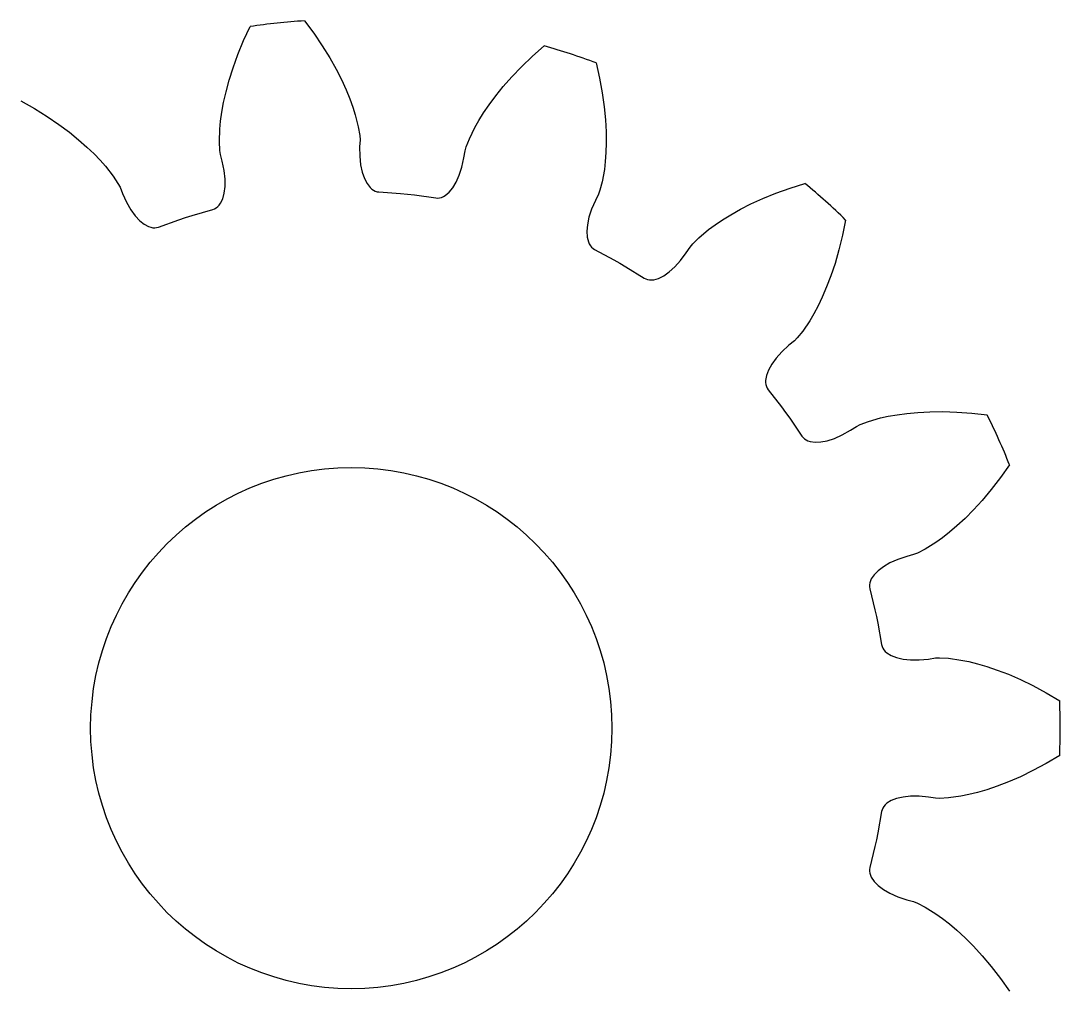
# Model space of a CAD drawing. Extents: x -18.8 to 30.8, y -18.8 to 18.8.
# Drawn here: x 20.83 to 30.8, y -2.52 to 6.79 of the extents above; entities that cross this region are included whole.
import ezdxf

# ---------------------------------------------------------------- set-up
doc = ezdxf.new("R2010")
doc.units = 0

msp = doc.modelspace()

# ---------------------------------------------------------------- linework, layer by layer
msp.add_circle((24, 0), 2.5)
msp.add_circle((24, 0), 2.5)
at = {"layer": 'layer0'}
for p, q in [((23.5507, 6.7851), (23.6398, 6.6655)), ((22.9665, 6.5947), (23.0288, 6.7303)), ((22.9115, 6.4605), (22.9665, 6.5947)), ((23.6398, 6.6655), (23.7215, 6.5456)), ((23.7215, 6.5456), (23.7926, 6.4311)), ((25.7382, 6.4449), (25.8502, 6.5434)), ((22.8657, 6.3337), (22.9115, 6.4605)), ((23.7926, 6.4311), (23.8543, 6.322)), ((25.6334, 6.3447), (25.7382, 6.4449)), ((26.3493, 6.3813), (26.382, 6.2358)), ((22.8281, 6.2141), (22.8657, 6.3337)), ((23.8543, 6.322), (23.9063, 6.2203)), ((25.5399, 6.2475), (25.6334, 6.3447)), ((22.7984, 6.1038), (22.8281, 6.2141)), ((23.9063, 6.2203), (23.9507, 6.1236)), ((25.457, 6.1535), (25.5399, 6.2475)), ((26.382, 6.2358), (26.4079, 6.093)), ((22.7751, 6.0001), (22.7984, 6.1038)), ((23.9507, 6.1236), (23.9862, 6.0367)), ((25.3849, 6.0648), (25.457, 6.1535)), ((26.4079, 6.093), (26.4263, 5.9595)), ((20.8298, 6.0158), (20.9598, 5.9427)), ((22.7583, 5.9077), (22.7751, 6.0001)), ((23.9862, 6.0367), (24.0152, 5.9568)), ((25.3214, 5.9795), (25.3849, 6.0648)), ((20.9598, 5.9427), (21.0832, 5.8664)), ((22.7467, 5.8234), (22.7583, 5.9077)), ((24.0152, 5.9568), (24.0383, 5.8834)), ((24.0383, 5.8834), (24.0674, 5.7663)), ((25.2236, 5.8297), (25.2686, 5.902)), ((25.2686, 5.902), (25.3214, 5.9795)), ((26.4263, 5.9595), (26.4383, 5.8347)), ((21.0832, 5.8664), (21.1948, 5.7908)), ((21.1948, 5.7908), (21.2955, 5.7162)), ((22.7393, 5.7469), (22.7467, 5.8234)), ((25.1858, 5.7628), (25.2236, 5.8297)), ((26.4383, 5.8347), (26.4444, 5.7206)), ((21.2955, 5.7162), (21.3844, 5.6444)), ((22.7352, 5.6262), (22.7393, 5.7469)), ((24.0674, 5.7663), (24.0808, 5.6833)), ((24.0808, 5.6833), (24.0839, 5.643)), ((25.1329, 5.6543), (25.1858, 5.7628)), ((26.4444, 5.7206), (26.4456, 5.6143)), ((21.3844, 5.6444), (21.4642, 5.5741)), ((22.7393, 5.5423), (22.7352, 5.6262)), ((24.0839, 5.643), (24.0803, 5.5768)), ((25.1026, 5.5759), (25.1329, 5.6543)), ((26.4456, 5.6143), (26.4428, 5.5204)), ((21.4642, 5.5741), (21.5321, 5.5092)), ((21.5321, 5.5092), (21.591, 5.4479)), ((22.7446, 5.5023), (22.7393, 5.5423)), ((22.7619, 5.4382), (22.7446, 5.5023)), ((24.0803, 5.5768), (24.0814, 5.4852)), ((24.0814, 5.4852), (24.0898, 5.4036)), ((25.0809, 5.4716), (25.0911, 5.5372)), ((25.0911, 5.5372), (25.1026, 5.5759)), ((26.4428, 5.5204), (26.4367, 5.4356)), ((21.591, 5.4479), (21.642, 5.3903)), ((21.642, 5.3903), (21.7162, 5.2952)), ((22.78, 5.3484), (22.7619, 5.4382)), ((24.0898, 5.4036), (24.1048, 5.3325)), ((25.0608, 5.3822), (25.0809, 5.4716)), ((26.4367, 5.4356), (26.428, 5.3592)), ((21.7162, 5.2952), (21.7622, 5.2248)), ((22.7887, 5.2668), (22.78, 5.3484)), ((24.1048, 5.3325), (24.1255, 5.2723)), ((25.0062, 5.2378), (25.0356, 5.3042)), ((25.0356, 5.3042), (25.0608, 5.3822)), ((26.428, 5.3592), (26.407, 5.2403)), ((21.7622, 5.2248), (21.7815, 5.1893)), ((21.7815, 5.1893), (21.8051, 5.1273)), ((22.7811, 5.131), (22.7888, 5.1942)), ((22.7888, 5.1942), (22.7887, 5.2668)), ((24.1255, 5.2723), (24.151, 5.2232)), ((24.151, 5.2232), (24.1803, 5.1856)), ((24.1803, 5.1856), (24.1962, 5.1712)), ((24.9734, 5.1831), (25.0062, 5.2378)), ((26.407, 5.2403), (26.3854, 5.1591)), ((28.2093, 5.1808), (28.3517, 5.2252)), ((21.8051, 5.1273), (21.8433, 5.044)), ((22.7664, 5.0777), (22.7811, 5.131)), ((24.1962, 5.1712), (24.2127, 5.1598)), ((24.2127, 5.1598), (24.2297, 5.1513)), ((24.2297, 5.1513), (24.2471, 5.1457)), ((24.2471, 5.1457), (24.2648, 5.1432)), ((24.2648, 5.1432), (24.4719, 5.1284)), ((24.4719, 5.1284), (24.5383, 5.1218)), ((24.5383, 5.1218), (24.6047, 5.1144)), ((24.6047, 5.1144), (24.8104, 5.0858)), ((24.8104, 5.0858), (24.8282, 5.0846)), ((24.8282, 5.0846), (24.8463, 5.0864)), ((24.8463, 5.0864), (24.8647, 5.0912)), ((24.8647, 5.0912), (24.8833, 5.099)), ((24.8833, 5.099), (24.9018, 5.1098)), ((24.9018, 5.1098), (24.9383, 5.1405)), ((24.9383, 5.1405), (24.9734, 5.1831)), ((26.3719, 5.121), (26.3417, 5.0619)), ((26.3854, 5.1591), (26.3719, 5.121)), ((27.9479, 5.081), (28.0728, 5.1318)), ((28.0728, 5.1318), (28.2093, 5.1808)), ((21.8433, 5.044), (21.8842, 4.973)), ((22.6885, 4.9819), (22.7043, 4.9909)), ((22.7043, 4.9909), (22.7192, 5.0028)), ((22.7192, 5.0028), (22.7329, 5.0174)), ((22.7329, 5.0174), (22.7455, 5.0348)), ((22.7455, 5.0348), (22.7664, 5.0777)), ((26.3417, 5.0619), (26.3054, 4.9778)), ((27.732, 4.9772), (27.8339, 5.0289)), ((27.8339, 5.0289), (27.9479, 5.081)), ((21.8842, 4.973), (21.9268, 4.9141)), ((21.9268, 4.9141), (21.9702, 4.8675)), ((22.3452, 4.8769), (22.4086, 4.8979)), ((22.4086, 4.8979), (22.4722, 4.9182)), ((22.4722, 4.9182), (22.6717, 4.9758)), ((22.6717, 4.9758), (22.6885, 4.9819)), ((26.2799, 4.8999), (26.2647, 4.8289)), ((26.3054, 4.9778), (26.2799, 4.8999)), ((27.5594, 4.8757), (27.6393, 4.9251)), ((27.6393, 4.9251), (27.732, 4.9772)), ((21.9702, 4.8675), (22.0134, 4.833)), ((22.0134, 4.833), (22.0555, 4.8107)), ((22.0555, 4.8107), (22.0759, 4.8039)), ((22.0759, 4.8039), (22.0956, 4.8002)), ((22.0956, 4.8002), (22.1146, 4.7993)), ((22.1146, 4.7993), (22.1328, 4.8013)), ((22.1328, 4.8013), (22.1499, 4.8062)), ((22.1499, 4.8062), (22.3452, 4.8769)), ((26.2647, 4.8289), (26.259, 4.7654)), ((27.4272, 4.7823), (27.489, 4.828)), ((27.489, 4.828), (27.5594, 4.8757)), ((28.7417, 4.874), (28.7124, 4.7278)), ((26.259, 4.7654), (26.2624, 4.7102)), ((26.2624, 4.7102), (26.2739, 4.664)), ((27.2752, 4.6454), (27.3348, 4.7046)), ((27.3348, 4.7046), (27.4272, 4.7823)), ((28.7124, 4.7278), (28.678, 4.5869)), ((26.2739, 4.664), (26.2826, 4.6443)), ((26.2826, 4.6443), (26.293, 4.6272)), ((26.293, 4.6272), (26.305, 4.6125)), ((26.305, 4.6125), (26.3187, 4.6004)), ((26.3187, 4.6004), (26.3338, 4.5909)), ((26.3338, 4.5909), (26.517, 4.4931)), ((27.2129, 4.5589), (27.249, 4.6146)), ((27.249, 4.6146), (27.2752, 4.6454)), ((28.678, 4.5869), (28.6405, 4.4574)), ((26.517, 4.4931), (26.575, 4.46)), ((27.1583, 4.4854), (27.2129, 4.5589)), ((26.575, 4.46), (26.6326, 4.4263)), ((26.6326, 4.4263), (26.8089, 4.3165)), ((27.0496, 4.3757), (27.1035, 4.4244)), ((27.1035, 4.4244), (27.1583, 4.4854)), ((28.6405, 4.4574), (28.6007, 4.3385)), ((26.8089, 4.3165), (26.8247, 4.3082)), ((26.8247, 4.3082), (26.842, 4.3025)), ((26.842, 4.3025), (26.8608, 4.2993)), ((26.8608, 4.2993), (26.8808, 4.2989)), ((26.8808, 4.2989), (26.9022, 4.3013)), ((26.9022, 4.3013), (26.948, 4.3144)), ((26.948, 4.3144), (26.9974, 4.3391)), ((26.9974, 4.3391), (27.0496, 4.3757)), ((28.6007, 4.3385), (28.5598, 4.2318)), ((28.5598, 4.2318), (28.5177, 4.1342)), ((28.5177, 4.1342), (28.477, 4.0496)), ((28.477, 4.0496), (28.4369, 3.9746)), ((28.3978, 3.9083), (28.3303, 3.8083)), ((28.4369, 3.9746), (28.3978, 3.9083)), ((28.3303, 3.8083), (28.2776, 3.7428)), ((28.2498, 3.7135), (28.1981, 3.6719)), ((28.2776, 3.7428), (28.2498, 3.7135)), ((28.1307, 3.6098), (28.0757, 3.549)), ((28.1981, 3.6719), (28.1307, 3.6098)), ((28.0329, 3.4903), (28.002, 3.4346)), ((28.0757, 3.549), (28.0329, 3.4903)), ((28.002, 3.4346), (27.9826, 3.3828)), ((27.9743, 3.3359), (27.9742, 3.3144)), ((27.9742, 3.3144), (27.9768, 3.2945)), ((27.9826, 3.3828), (27.9743, 3.3359)), ((27.9768, 3.2945), (27.9818, 3.2762)), ((27.9818, 3.2762), (27.9893, 3.2595)), ((27.9893, 3.2595), (27.9993, 3.2447)), ((27.9993, 3.2447), (28.1268, 3.0809)), ((28.1268, 3.0809), (28.1664, 3.0271)), ((28.1664, 3.0271), (28.2054, 2.9728)), ((29.076, 2.9749), (29.1511, 2.9915)), ((29.1511, 2.9915), (29.2348, 3.0065)), ((29.2348, 3.0065), (29.3279, 3.0191)), ((29.3279, 3.0191), (29.4338, 3.029)), ((29.4338, 3.029), (29.5479, 3.0348)), ((29.5479, 3.0348), (29.6732, 3.036)), ((29.6732, 3.036), (29.8079, 3.0316)), ((29.8079, 3.0316), (29.9526, 3.0208)), ((29.9526, 3.0208), (30.1007, 3.0035)), ((28.2054, 2.9728), (28.3218, 2.8009)), ((28.7894, 2.858), (28.845, 2.8942)), ((28.845, 2.8942), (28.8815, 2.9116)), ((28.8815, 2.9116), (28.96, 2.9415)), ((28.96, 2.9415), (29.076, 2.9749)), ((28.3218, 2.8009), (28.3328, 2.7868)), ((28.6347, 2.7796), (28.7096, 2.8131)), ((28.7096, 2.8131), (28.7894, 2.858)), ((28.3328, 2.7868), (28.3463, 2.7745)), ((28.3463, 2.7745), (28.3621, 2.7641)), ((28.3621, 2.7641), (28.3803, 2.7555)), ((28.3803, 2.7555), (28.4007, 2.749)), ((28.4007, 2.749), (28.448, 2.7423)), ((28.448, 2.7423), (28.5032, 2.7448)), ((28.5032, 2.7448), (28.5657, 2.757)), ((28.5657, 2.757), (28.6347, 2.7796)), ((30.3142, 2.524), (30.2279, 2.4024)), ((30.2279, 2.4024), (30.1392, 2.2876)), ((30.1392, 2.2876), (30.0523, 2.1845)), ((30.0523, 2.1845), (29.9675, 2.0922)), ((29.8869, 2.0113), (29.8087, 1.9392)), ((29.9675, 2.0922), (29.8869, 2.0113)), ((29.8087, 1.9392), (29.737, 1.8785)), ((29.6699, 1.8263), (29.6073, 1.7817)), ((29.737, 1.8785), (29.6699, 1.8263)), ((29.5049, 1.7177), (29.4301, 1.6794)), ((29.6073, 1.7817), (29.5049, 1.7177)), ((29.2418, 1.6176), (29.1669, 1.5844)), ((29.3286, 1.6469), (29.2418, 1.6176)), ((29.3928, 1.664), (29.3286, 1.6469)), ((29.4301, 1.6794), (29.3928, 1.664)), ((29.053, 1.5099), (29.0142, 1.4705)), ((29.1039, 1.5482), (29.053, 1.5099)), ((29.1669, 1.5844), (29.1039, 1.5482)), ((28.9788, 1.4114), (28.9729, 1.3922)), ((28.9876, 1.431), (28.9788, 1.4114)), ((29.0142, 1.4705), (28.9876, 1.431)), ((28.9729, 1.3922), (28.9701, 1.3734)), ((28.9701, 1.3734), (28.9702, 1.3551)), ((28.9702, 1.3551), (28.9733, 1.3375)), ((28.9733, 1.3375), (29.0232, 1.136)), ((29.0232, 1.136), (29.0375, 1.0707)), ((29.0375, 1.0707), (29.0509, 1.0053)), ((29.0509, 1.0053), (29.0873, 0.8009)), ((29.0873, 0.8009), (29.0917, 0.7836)), ((29.0917, 0.7836), (29.099, 0.7669)), ((29.099, 0.7669), (29.1093, 0.7509)), ((29.1093, 0.7509), (29.1224, 0.7357)), ((29.1224, 0.7357), (29.1384, 0.7214)), ((29.1384, 0.7214), (29.1788, 0.6961)), ((29.1788, 0.6961), (29.2303, 0.6759)), ((29.2303, 0.6759), (29.2923, 0.6616)), ((29.2923, 0.6616), (29.3646, 0.6541)), ((29.3646, 0.6541), (29.4466, 0.6543)), ((29.4466, 0.6543), (29.5378, 0.6628)), ((29.5378, 0.6628), (29.6033, 0.6733)), ((29.6033, 0.6733), (29.6437, 0.6744)), ((29.6437, 0.6744), (29.7276, 0.6698)), ((29.7276, 0.6698), (29.8472, 0.6531)), ((29.8472, 0.6531), (29.9225, 0.6378)), ((29.9225, 0.6378), (30.0051, 0.6173)), ((30.0051, 0.6173), (30.0952, 0.591)), ((30.0952, 0.591), (30.196, 0.557)), ((30.196, 0.557), (30.3026, 0.5159)), ((30.3026, 0.5159), (30.4176, 0.466)), ((30.4176, 0.466), (30.5389, 0.4072)), ((30.5389, 0.4072), (30.6666, 0.3385)), ((30.6666, 0.3385), (30.7949, 0.2624)), ((30.7949, -0.2624), (30.6666, -0.3385)), ((30.6666, -0.3385), (30.5389, -0.4072)), ((30.4176, -0.466), (30.3026, -0.5159)), ((30.5389, -0.4072), (30.4176, -0.466)), ((30.0952, -0.591), (30.0051, -0.6173)), ((30.196, -0.557), (30.0952, -0.591)), ((30.3026, -0.5159), (30.196, -0.557)), ((29.1788, -0.6961), (29.1384, -0.7214)), ((29.2303, -0.6759), (29.1788, -0.6961)), ((29.2923, -0.6616), (29.2303, -0.6759)), ((29.3646, -0.6541), (29.2923, -0.6616)), ((29.4466, -0.6543), (29.3646, -0.6541)), ((29.5378, -0.6628), (29.4466, -0.6543)), ((29.6033, -0.6733), (29.5378, -0.6628)), ((29.6437, -0.6744), (29.6033, -0.6733)), ((29.7276, -0.6698), (29.6437, -0.6744)), ((29.8472, -0.6531), (29.7276, -0.6698)), ((29.9225, -0.6378), (29.8472, -0.6531)), ((30.0051, -0.6173), (29.9225, -0.6378)), ((29.0917, -0.7836), (29.0873, -0.8009)), ((29.099, -0.7669), (29.0917, -0.7836)), ((29.1093, -0.7509), (29.099, -0.7669)), ((29.1224, -0.7357), (29.1093, -0.7509)), ((29.1384, -0.7214), (29.1224, -0.7357)), ((29.0873, -0.8009), (29.0509, -1.0053)), ((29.0375, -1.0707), (29.0232, -1.136)), ((29.0509, -1.0053), (29.0375, -1.0707)), ((29.0232, -1.136), (28.9733, -1.3375)), ((28.9702, -1.3551), (28.9701, -1.3734)), ((28.9701, -1.3734), (28.9729, -1.3922)), ((28.9733, -1.3375), (28.9702, -1.3551)), ((28.9729, -1.3922), (28.9788, -1.4114)), ((28.9788, -1.4114), (28.9876, -1.431)), ((28.9876, -1.431), (29.0142, -1.4705)), ((29.0142, -1.4705), (29.053, -1.5099)), ((29.053, -1.5099), (29.1039, -1.5482)), ((29.1039, -1.5482), (29.1669, -1.5844)), ((29.1669, -1.5844), (29.2418, -1.6176)), ((29.2418, -1.6176), (29.3286, -1.6469)), ((29.3286, -1.6469), (29.3928, -1.664)), ((29.3928, -1.664), (29.4301, -1.6794)), ((29.4301, -1.6794), (29.5049, -1.7177)), ((29.5049, -1.7177), (29.6073, -1.7817)), ((29.6073, -1.7817), (29.6699, -1.8263)), ((29.6699, -1.8263), (29.737, -1.8785)), ((29.737, -1.8785), (29.8087, -1.9392)), ((29.8087, -1.9392), (29.8869, -2.0113)), ((29.8869, -2.0113), (29.9675, -2.0922)), ((29.9675, -2.0922), (30.0523, -2.1845)), ((30.0523, -2.1845), (30.1392, -2.2876)), ((30.1392, -2.2876), (30.2279, -2.4024)), ((30.2279, -2.4024), (30.3142, -2.524))]:
    msp.add_line(p, q, dxfattribs=at)
for start, end in [(93.78851, 98.21148), (69.78851, 74.21148), (45.78851, 50.21149), (21.78851, 26.21148), (357.78851, 362.21149)]:
    msp.add_arc((24, 0), 6.8, start, end, dxfattribs=at)
at = {"layer": 'layer2'}
for p, q in [((23.5507, 6.7851), (23.6398, 6.6655)), ((22.9665, 6.5947), (23.0288, 6.7303)), ((22.9115, 6.4605), (22.9665, 6.5947)), ((23.6398, 6.6655), (23.7215, 6.5456)), ((23.7215, 6.5456), (23.7926, 6.4311)), ((25.7382, 6.4449), (25.8502, 6.5434)), ((22.8657, 6.3337), (22.9115, 6.4605)), ((23.7926, 6.4311), (23.8543, 6.322)), ((25.6334, 6.3447), (25.7382, 6.4449)), ((26.3493, 6.3813), (26.382, 6.2358)), ((22.8281, 6.2141), (22.8657, 6.3337)), ((23.8543, 6.322), (23.9063, 6.2203)), ((25.5399, 6.2475), (25.6334, 6.3447)), ((22.7984, 6.1038), (22.8281, 6.2141)), ((23.9063, 6.2203), (23.9507, 6.1236)), ((25.457, 6.1535), (25.5399, 6.2475)), ((26.382, 6.2358), (26.4079, 6.093)), ((22.7751, 6.0001), (22.7984, 6.1038)), ((23.9507, 6.1236), (23.9862, 6.0367)), ((25.3849, 6.0648), (25.457, 6.1535)), ((26.4079, 6.093), (26.4263, 5.9595)), ((20.8298, 6.0158), (20.9598, 5.9427)), ((22.7583, 5.9077), (22.7751, 6.0001)), ((23.9862, 6.0367), (24.0152, 5.9568)), ((25.3214, 5.9795), (25.3849, 6.0648)), ((20.9598, 5.9427), (21.0832, 5.8664)), ((22.7467, 5.8234), (22.7583, 5.9077)), ((24.0152, 5.9568), (24.0383, 5.8834)), ((24.0383, 5.8834), (24.0674, 5.7663)), ((25.2236, 5.8297), (25.2686, 5.902)), ((25.2686, 5.902), (25.3214, 5.9795)), ((26.4263, 5.9595), (26.4383, 5.8347)), ((21.0832, 5.8664), (21.1948, 5.7908)), ((21.1948, 5.7908), (21.2955, 5.7162)), ((22.7393, 5.7469), (22.7467, 5.8234)), ((25.1858, 5.7628), (25.2236, 5.8297)), ((26.4383, 5.8347), (26.4444, 5.7206)), ((21.2955, 5.7162), (21.3844, 5.6444)), ((22.7352, 5.6262), (22.7393, 5.7469)), ((24.0674, 5.7663), (24.0808, 5.6833)), ((24.0808, 5.6833), (24.0839, 5.643)), ((25.1329, 5.6543), (25.1858, 5.7628)), ((26.4444, 5.7206), (26.4456, 5.6143)), ((21.3844, 5.6444), (21.4642, 5.5741)), ((22.7393, 5.5423), (22.7352, 5.6262)), ((24.0839, 5.643), (24.0803, 5.5768)), ((25.1026, 5.5759), (25.1329, 5.6543)), ((26.4456, 5.6143), (26.4428, 5.5204)), ((21.4642, 5.5741), (21.5321, 5.5092)), ((21.5321, 5.5092), (21.591, 5.4479)), ((22.7446, 5.5023), (22.7393, 5.5423)), ((22.7619, 5.4382), (22.7446, 5.5023)), ((24.0803, 5.5768), (24.0814, 5.4852)), ((24.0814, 5.4852), (24.0898, 5.4036)), ((25.0809, 5.4716), (25.0911, 5.5372)), ((25.0911, 5.5372), (25.1026, 5.5759)), ((26.4428, 5.5204), (26.4367, 5.4356)), ((21.591, 5.4479), (21.642, 5.3903)), ((21.642, 5.3903), (21.7162, 5.2952)), ((22.78, 5.3484), (22.7619, 5.4382)), ((24.0898, 5.4036), (24.1048, 5.3325)), ((25.0608, 5.3822), (25.0809, 5.4716)), ((26.4367, 5.4356), (26.428, 5.3592)), ((21.7162, 5.2952), (21.7622, 5.2248)), ((22.7887, 5.2668), (22.78, 5.3484)), ((24.1048, 5.3325), (24.1255, 5.2723)), ((25.0062, 5.2378), (25.0356, 5.3042)), ((25.0356, 5.3042), (25.0608, 5.3822)), ((26.428, 5.3592), (26.407, 5.2403)), ((21.7622, 5.2248), (21.7815, 5.1893)), ((21.7815, 5.1893), (21.8051, 5.1273)), ((22.7811, 5.131), (22.7888, 5.1942)), ((22.7888, 5.1942), (22.7887, 5.2668)), ((24.1255, 5.2723), (24.151, 5.2232)), ((24.151, 5.2232), (24.1803, 5.1856)), ((24.1803, 5.1856), (24.1962, 5.1712)), ((24.9734, 5.1831), (25.0062, 5.2378)), ((26.407, 5.2403), (26.3854, 5.1591)), ((28.2093, 5.1808), (28.3517, 5.2252)), ((21.8051, 5.1273), (21.8433, 5.044)), ((22.7664, 5.0777), (22.7811, 5.131)), ((24.1962, 5.1712), (24.2127, 5.1598)), ((24.2127, 5.1598), (24.2297, 5.1513)), ((24.2297, 5.1513), (24.2471, 5.1457)), ((24.2471, 5.1457), (24.2648, 5.1432)), ((24.2648, 5.1432), (24.4719, 5.1284)), ((24.4719, 5.1284), (24.5383, 5.1218)), ((24.5383, 5.1218), (24.6047, 5.1144)), ((24.6047, 5.1144), (24.8104, 5.0858)), ((24.8104, 5.0858), (24.8282, 5.0846)), ((24.8282, 5.0846), (24.8463, 5.0864)), ((24.8463, 5.0864), (24.8647, 5.0912)), ((24.8647, 5.0912), (24.8833, 5.099)), ((24.8833, 5.099), (24.9018, 5.1098)), ((24.9018, 5.1098), (24.9383, 5.1405)), ((24.9383, 5.1405), (24.9734, 5.1831)), ((26.3719, 5.121), (26.3417, 5.0619)), ((26.3854, 5.1591), (26.3719, 5.121)), ((27.9479, 5.081), (28.0728, 5.1318)), ((28.0728, 5.1318), (28.2093, 5.1808)), ((21.8433, 5.044), (21.8842, 4.973)), ((22.6885, 4.9819), (22.7043, 4.9909)), ((22.7043, 4.9909), (22.7192, 5.0028)), ((22.7192, 5.0028), (22.7329, 5.0174)), ((22.7329, 5.0174), (22.7455, 5.0348)), ((22.7455, 5.0348), (22.7664, 5.0777)), ((26.3417, 5.0619), (26.3054, 4.9778)), ((27.732, 4.9772), (27.8339, 5.0289)), ((27.8339, 5.0289), (27.9479, 5.081)), ((21.8842, 4.973), (21.9268, 4.9141)), ((21.9268, 4.9141), (21.9702, 4.8675)), ((22.3452, 4.8769), (22.4086, 4.8979)), ((22.4086, 4.8979), (22.4722, 4.9182)), ((22.4722, 4.9182), (22.6717, 4.9758)), ((22.6717, 4.9758), (22.6885, 4.9819)), ((26.2799, 4.8999), (26.2647, 4.8289)), ((26.3054, 4.9778), (26.2799, 4.8999)), ((27.5594, 4.8757), (27.6393, 4.9251)), ((27.6393, 4.9251), (27.732, 4.9772)), ((21.9702, 4.8675), (22.0134, 4.833)), ((22.0134, 4.833), (22.0555, 4.8107)), ((22.0555, 4.8107), (22.0759, 4.8039)), ((22.0759, 4.8039), (22.0956, 4.8002)), ((22.0956, 4.8002), (22.1146, 4.7993)), ((22.1146, 4.7993), (22.1328, 4.8013)), ((22.1328, 4.8013), (22.1499, 4.8062)), ((22.1499, 4.8062), (22.3452, 4.8769)), ((26.2647, 4.8289), (26.259, 4.7654)), ((27.4272, 4.7823), (27.489, 4.828)), ((27.489, 4.828), (27.5594, 4.8757)), ((28.7417, 4.874), (28.7124, 4.7278)), ((26.259, 4.7654), (26.2624, 4.7102)), ((26.2624, 4.7102), (26.2739, 4.664)), ((27.2752, 4.6454), (27.3348, 4.7046)), ((27.3348, 4.7046), (27.4272, 4.7823)), ((28.7124, 4.7278), (28.678, 4.5869)), ((26.2739, 4.664), (26.2826, 4.6443)), ((26.2826, 4.6443), (26.293, 4.6272)), ((26.293, 4.6272), (26.305, 4.6125)), ((26.305, 4.6125), (26.3187, 4.6004)), ((26.3187, 4.6004), (26.3338, 4.5909)), ((26.3338, 4.5909), (26.517, 4.4931)), ((27.2129, 4.5589), (27.249, 4.6146)), ((27.249, 4.6146), (27.2752, 4.6454)), ((28.678, 4.5869), (28.6405, 4.4574)), ((26.517, 4.4931), (26.575, 4.46)), ((27.1583, 4.4854), (27.2129, 4.5589)), ((26.575, 4.46), (26.6326, 4.4263)), ((26.6326, 4.4263), (26.8089, 4.3165)), ((27.0496, 4.3757), (27.1035, 4.4244)), ((27.1035, 4.4244), (27.1583, 4.4854)), ((28.6405, 4.4574), (28.6007, 4.3385)), ((26.8089, 4.3165), (26.8247, 4.3082)), ((26.8247, 4.3082), (26.842, 4.3025)), ((26.842, 4.3025), (26.8608, 4.2993)), ((26.8608, 4.2993), (26.8808, 4.2989)), ((26.8808, 4.2989), (26.9022, 4.3013)), ((26.9022, 4.3013), (26.948, 4.3144)), ((26.948, 4.3144), (26.9974, 4.3391)), ((26.9974, 4.3391), (27.0496, 4.3757)), ((28.6007, 4.3385), (28.5598, 4.2318)), ((28.5598, 4.2318), (28.5177, 4.1342)), ((28.5177, 4.1342), (28.477, 4.0496)), ((28.477, 4.0496), (28.4369, 3.9746)), ((28.3978, 3.9083), (28.3303, 3.8083)), ((28.4369, 3.9746), (28.3978, 3.9083)), ((28.3303, 3.8083), (28.2776, 3.7428)), ((28.2498, 3.7135), (28.1981, 3.6719)), ((28.2776, 3.7428), (28.2498, 3.7135)), ((28.1307, 3.6098), (28.0757, 3.549)), ((28.1981, 3.6719), (28.1307, 3.6098)), ((28.0329, 3.4903), (28.002, 3.4346)), ((28.0757, 3.549), (28.0329, 3.4903)), ((28.002, 3.4346), (27.9826, 3.3828)), ((27.9743, 3.3359), (27.9742, 3.3144)), ((27.9742, 3.3144), (27.9768, 3.2945)), ((27.9826, 3.3828), (27.9743, 3.3359)), ((27.9768, 3.2945), (27.9818, 3.2762)), ((27.9818, 3.2762), (27.9893, 3.2595)), ((27.9893, 3.2595), (27.9993, 3.2447)), ((27.9993, 3.2447), (28.1268, 3.0809)), ((28.1268, 3.0809), (28.1664, 3.0271)), ((28.1664, 3.0271), (28.2054, 2.9728)), ((29.076, 2.9749), (29.1511, 2.9915)), ((29.1511, 2.9915), (29.2348, 3.0065)), ((29.2348, 3.0065), (29.3279, 3.0191)), ((29.3279, 3.0191), (29.4338, 3.029)), ((29.4338, 3.029), (29.5479, 3.0348)), ((29.5479, 3.0348), (29.6732, 3.036)), ((29.6732, 3.036), (29.8079, 3.0316)), ((29.8079, 3.0316), (29.9526, 3.0208)), ((29.9526, 3.0208), (30.1007, 3.0035)), ((28.2054, 2.9728), (28.3218, 2.8009)), ((28.7894, 2.858), (28.845, 2.8942)), ((28.845, 2.8942), (28.8815, 2.9116)), ((28.8815, 2.9116), (28.96, 2.9415)), ((28.96, 2.9415), (29.076, 2.9749)), ((28.3218, 2.8009), (28.3328, 2.7868)), ((28.6347, 2.7796), (28.7096, 2.8131)), ((28.7096, 2.8131), (28.7894, 2.858)), ((28.3328, 2.7868), (28.3463, 2.7745)), ((28.3463, 2.7745), (28.3621, 2.7641)), ((28.3621, 2.7641), (28.3803, 2.7555)), ((28.3803, 2.7555), (28.4007, 2.749)), ((28.4007, 2.749), (28.448, 2.7423)), ((28.448, 2.7423), (28.5032, 2.7448)), ((28.5032, 2.7448), (28.5657, 2.757)), ((28.5657, 2.757), (28.6347, 2.7796)), ((30.3142, 2.524), (30.2279, 2.4024)), ((30.2279, 2.4024), (30.1392, 2.2876)), ((30.1392, 2.2876), (30.0523, 2.1845)), ((30.0523, 2.1845), (29.9675, 2.0922)), ((29.8869, 2.0113), (29.8087, 1.9392)), ((29.9675, 2.0922), (29.8869, 2.0113)), ((29.8087, 1.9392), (29.737, 1.8785)), ((29.6699, 1.8263), (29.6073, 1.7817)), ((29.737, 1.8785), (29.6699, 1.8263)), ((29.5049, 1.7177), (29.4301, 1.6794)), ((29.6073, 1.7817), (29.5049, 1.7177)), ((29.2418, 1.6176), (29.1669, 1.5844)), ((29.3286, 1.6469), (29.2418, 1.6176)), ((29.3928, 1.664), (29.3286, 1.6469)), ((29.4301, 1.6794), (29.3928, 1.664)), ((29.053, 1.5099), (29.0142, 1.4705)), ((29.1039, 1.5482), (29.053, 1.5099)), ((29.1669, 1.5844), (29.1039, 1.5482)), ((28.9788, 1.4114), (28.9729, 1.3922)), ((28.9876, 1.431), (28.9788, 1.4114)), ((29.0142, 1.4705), (28.9876, 1.431)), ((28.9729, 1.3922), (28.9701, 1.3734)), ((28.9701, 1.3734), (28.9702, 1.3551)), ((28.9702, 1.3551), (28.9733, 1.3375)), ((28.9733, 1.3375), (29.0232, 1.136)), ((29.0232, 1.136), (29.0375, 1.0707)), ((29.0375, 1.0707), (29.0509, 1.0053)), ((29.0509, 1.0053), (29.0873, 0.8009)), ((29.0873, 0.8009), (29.0917, 0.7836)), ((29.0917, 0.7836), (29.099, 0.7669)), ((29.099, 0.7669), (29.1093, 0.7509)), ((29.1093, 0.7509), (29.1224, 0.7357)), ((29.1224, 0.7357), (29.1384, 0.7214)), ((29.1384, 0.7214), (29.1788, 0.6961)), ((29.1788, 0.6961), (29.2303, 0.6759)), ((29.2303, 0.6759), (29.2923, 0.6616)), ((29.2923, 0.6616), (29.3646, 0.6541)), ((29.3646, 0.6541), (29.4466, 0.6543)), ((29.4466, 0.6543), (29.5378, 0.6628)), ((29.5378, 0.6628), (29.6033, 0.6733)), ((29.6033, 0.6733), (29.6437, 0.6744)), ((29.6437, 0.6744), (29.7276, 0.6698)), ((29.7276, 0.6698), (29.8472, 0.6531)), ((29.8472, 0.6531), (29.9225, 0.6378)), ((29.9225, 0.6378), (30.0051, 0.6173)), ((30.0051, 0.6173), (30.0952, 0.591)), ((30.0952, 0.591), (30.196, 0.557)), ((30.196, 0.557), (30.3026, 0.5159)), ((30.3026, 0.5159), (30.4176, 0.466)), ((30.4176, 0.466), (30.5389, 0.4072)), ((30.5389, 0.4072), (30.6666, 0.3385)), ((30.6666, 0.3385), (30.7949, 0.2624)), ((30.7949, -0.2624), (30.6666, -0.3385)), ((30.6666, -0.3385), (30.5389, -0.4072)), ((30.4176, -0.466), (30.3026, -0.5159)), ((30.5389, -0.4072), (30.4176, -0.466)), ((30.0952, -0.591), (30.0051, -0.6173)), ((30.196, -0.557), (30.0952, -0.591)), ((30.3026, -0.5159), (30.196, -0.557)), ((29.1788, -0.6961), (29.1384, -0.7214)), ((29.2303, -0.6759), (29.1788, -0.6961)), ((29.2923, -0.6616), (29.2303, -0.6759)), ((29.3646, -0.6541), (29.2923, -0.6616)), ((29.4466, -0.6543), (29.3646, -0.6541)), ((29.5378, -0.6628), (29.4466, -0.6543)), ((29.6033, -0.6733), (29.5378, -0.6628)), ((29.6437, -0.6744), (29.6033, -0.6733)), ((29.7276, -0.6698), (29.6437, -0.6744)), ((29.8472, -0.6531), (29.7276, -0.6698)), ((29.9225, -0.6378), (29.8472, -0.6531)), ((30.0051, -0.6173), (29.9225, -0.6378)), ((29.0917, -0.7836), (29.0873, -0.8009)), ((29.099, -0.7669), (29.0917, -0.7836)), ((29.1093, -0.7509), (29.099, -0.7669)), ((29.1224, -0.7357), (29.1093, -0.7509)), ((29.1384, -0.7214), (29.1224, -0.7357)), ((29.0873, -0.8009), (29.0509, -1.0053)), ((29.0375, -1.0707), (29.0232, -1.136)), ((29.0509, -1.0053), (29.0375, -1.0707)), ((29.0232, -1.136), (28.9733, -1.3375)), ((28.9702, -1.3551), (28.9701, -1.3734)), ((28.9701, -1.3734), (28.9729, -1.3922)), ((28.9733, -1.3375), (28.9702, -1.3551)), ((28.9729, -1.3922), (28.9788, -1.4114)), ((28.9788, -1.4114), (28.9876, -1.431)), ((28.9876, -1.431), (29.0142, -1.4705)), ((29.0142, -1.4705), (29.053, -1.5099)), ((29.053, -1.5099), (29.1039, -1.5482)), ((29.1039, -1.5482), (29.1669, -1.5844)), ((29.1669, -1.5844), (29.2418, -1.6176)), ((29.2418, -1.6176), (29.3286, -1.6469)), ((29.3286, -1.6469), (29.3928, -1.664)), ((29.3928, -1.664), (29.4301, -1.6794)), ((29.4301, -1.6794), (29.5049, -1.7177)), ((29.5049, -1.7177), (29.6073, -1.7817)), ((29.6073, -1.7817), (29.6699, -1.8263)), ((29.6699, -1.8263), (29.737, -1.8785)), ((29.737, -1.8785), (29.8087, -1.9392)), ((29.8087, -1.9392), (29.8869, -2.0113)), ((29.8869, -2.0113), (29.9675, -2.0922)), ((29.9675, -2.0922), (30.0523, -2.1845)), ((30.0523, -2.1845), (30.1392, -2.2876)), ((30.1392, -2.2876), (30.2279, -2.4024)), ((30.2279, -2.4024), (30.3142, -2.524))]:
    msp.add_line(p, q, dxfattribs=at)
for start, end in [(93.78851, 98.21148), (69.78851, 74.21148), (45.78851, 50.21149), (21.78851, 26.21148), (357.78851, 362.21149)]:
    msp.add_arc((24, 0), 6.8, start, end, dxfattribs=at)

doc.saveas('drawing.dxf')
